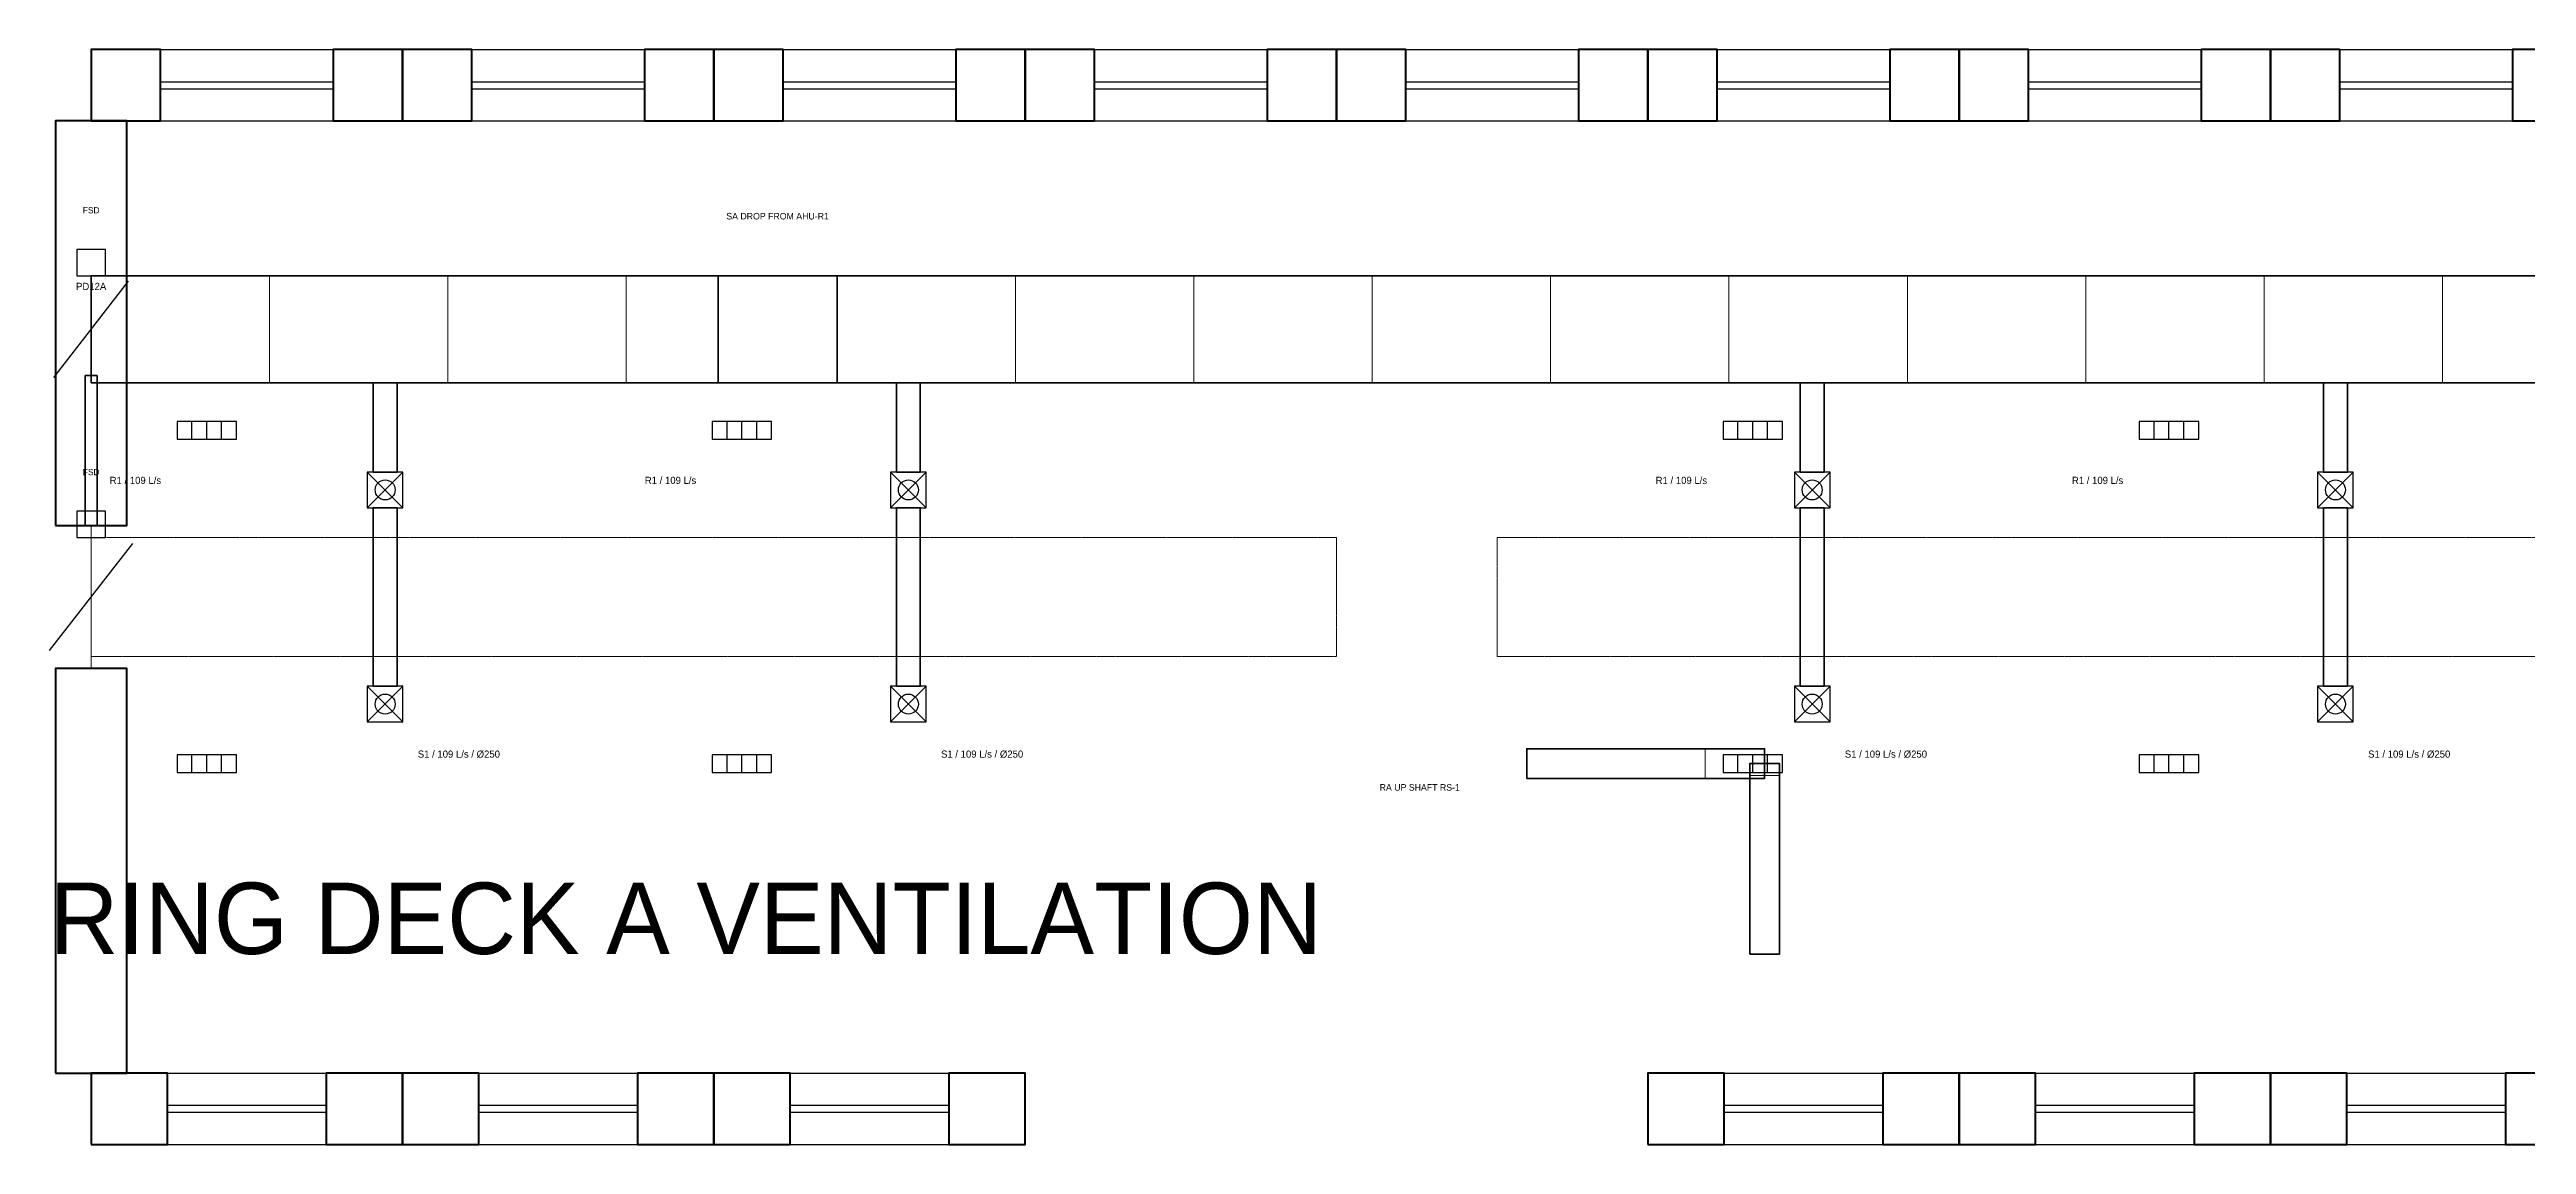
# Model space of a CAD drawing. Header units: millimetres. Extents: x 0 to 251977, y -4600 to 4600.
# Drawn here: x 0 to 20828, y -4600 to 4600 of the extents above; entities that cross this region are included whole.
import ezdxf
from ezdxf.enums import TextEntityAlignment as Align

# ---------------------------------------------------------------- set-up
doc = ezdxf.new("R2010")
doc.units = ezdxf.units.MM
doc.linetypes.add('DASHED', pattern=[1.524, 1.27, -0.254])
for name, color, linetype, lineweight in [('A-ANNO-TEXT', 7, 'CONTINUOUS', 25), ('A-DOOR-PRES', 1, 'CONTINUOUS', 35), ('A-GLAZ', 5, 'CONTINUOUS', 25), ('A-HIDN', 8, 'DASHED', 18), ('A-WALL-BHD', 7, 'CONTINUOUS', 50), ('A-WALL-PRHU', 7, 'CONTINUOUS', 70), ('M-ANNO-TEXT', 7, 'CONTINUOUS', 25), ('M-DUCT-EXHS', 6, 'CONTINUOUS', 35), ('M-DUCT-HIDN', 8, 'DASHED', 18), ('M-DUCT-JNT', 8, 'CONTINUOUS', 13), ('M-DUCT-SUPP', 5, 'CONTINUOUS', 35), ('M-HVAC-DAMP', 1, 'CONTINUOUS', 25), ('M-HVAC-DIFF', 5, 'CONTINUOUS', 25), ('M-HVAC-GRIL', 30, 'CONTINUOUS', 25)]:
    doc.layers.add(name, color=color, linetype=linetype, lineweight=lineweight)

msp = doc.modelspace()

# ---------------------------------------------------------------- linework, layer by layer
at = {"layer": 'A-DOOR-PRES'}
for p, q in [((50, 600), (650, 600)), ((50, -600), (650, -600))]:
    msp.add_line(p, q, dxfattribs=at)
msp.add_lwpolyline([(300, 600), (400, 600), (400, 1860), (300, 1860)], close=True, dxfattribs=at)
at = {"layer": 'A-GLAZ'}
for p, q in [((932, 4600), (2386, 4600)), ((3550, 4600), (5004, 4600)), ((6168, 4600), (7622, 4600)), ((8786, 4600), (10240, 4600)), ((11404, 4600), (12858, 4600)), ((14022, 4600), (15476, 4600)), ((16640, 4600), (18094, 4600)), ((19258, 4600), (20712, 4600)), ((932, 4330), (2386, 4330)), ((932, 4270), (2386, 4270)), ((3550, 4330), (5004, 4330)), ((3550, 4270), (5004, 4270)), ((6168, 4330), (7622, 4330)), ((6168, 4270), (7622, 4270)), ((8786, 4330), (10240, 4330)), ((8786, 4270), (10240, 4270)), ((11404, 4330), (12858, 4330)), ((11404, 4270), (12858, 4270)), ((14022, 4330), (15476, 4330)), ((14022, 4270), (15476, 4270)), ((16640, 4330), (18094, 4330)), ((16640, 4270), (18094, 4270)), ((19258, 4330), (20712, 4330)), ((19258, 4270), (20712, 4270)), ((932, 4000), (2386, 4000)), ((3550, 4000), (5004, 4000)), ((6168, 4000), (7622, 4000)), ((8786, 4000), (10240, 4000)), ((11404, 4000), (12858, 4000)), ((14022, 4000), (15476, 4000)), ((16640, 4000), (18094, 4000)), ((19258, 4000), (20712, 4000)), ((992, -4000), (2326, -4000)), ((3610, -4000), (4944, -4000)), ((6228, -4000), (7562, -4000)), ((14082, -4000), (15416, -4000)), ((16700, -4000), (18034, -4000)), ((19318, -4000), (20652, -4000)), ((992, -4270), (2326, -4270)), ((992, -4330), (2326, -4330)), ((3610, -4270), (4944, -4270)), ((3610, -4330), (4944, -4330)), ((6228, -4270), (7562, -4270)), ((6228, -4330), (7562, -4330)), ((14082, -4270), (15416, -4270)), ((14082, -4330), (15416, -4330)), ((16700, -4270), (18034, -4270)), ((16700, -4330), (18034, -4330)), ((19318, -4270), (20652, -4270)), ((19318, -4330), (20652, -4330)), ((992, -4600), (2326, -4600)), ((3610, -4600), (4944, -4600)), ((6228, -4600), (7562, -4600)), ((14082, -4600), (15416, -4600)), ((16700, -4600), (18034, -4600)), ((19318, -4600), (20652, -4600))]:
    msp.add_line(p, q, dxfattribs=at)
at = {"layer": 'A-HIDN'}
msp.add_line((350, -600), (350, 600), dxfattribs=at)
at = {"layer": 'A-WALL-BHD'}
for points in [[(50, 600), (650, 600), (650, 4000), (50, 4000)], [(50, -4000), (650, -4000), (650, -600), (50, -600)]]:
    msp.add_lwpolyline(points, close=True, dxfattribs=at)
at = {"layer": 'A-WALL-PRHU'}
for points in [[(350, 4000), (932, 4000), (932, 4600), (350, 4600)], [(2386, 4000), (2968, 4000), (2968, 4600), (2386, 4600)], [(2968, 4000), (3550, 4000), (3550, 4600), (2968, 4600)], [(5004, 4000), (5586, 4000), (5586, 4600), (5004, 4600)], [(5586, 4000), (6168, 4000), (6168, 4600), (5586, 4600)], [(7622, 4000), (8204, 4000), (8204, 4600), (7622, 4600)], [(8204, 4000), (8786, 4000), (8786, 4600), (8204, 4600)], [(10240, 4000), (10822, 4000), (10822, 4600), (10240, 4600)], [(10822, 4000), (11404, 4000), (11404, 4600), (10822, 4600)], [(12858, 4000), (13440, 4000), (13440, 4600), (12858, 4600)], [(13440, 4000), (14022, 4000), (14022, 4600), (13440, 4600)], [(15476, 4000), (16058, 4000), (16058, 4600), (15476, 4600)], [(16058, 4000), (16640, 4000), (16640, 4600), (16058, 4600)], [(18094, 4000), (18676, 4000), (18676, 4600), (18094, 4600)], [(18676, 4000), (19258, 4000), (19258, 4600), (18676, 4600)], [(20712, 4000), (21294, 4000), (21294, 4600), (20712, 4600)], [(350, -4600), (992, -4600), (992, -4000), (350, -4000)], [(2326, -4600), (2968, -4600), (2968, -4000), (2326, -4000)], [(2968, -4600), (3610, -4600), (3610, -4000), (2968, -4000)], [(4944, -4600), (5586, -4600), (5586, -4000), (4944, -4000)], [(5586, -4600), (6228, -4600), (6228, -4000), (5586, -4000)], [(7562, -4600), (8204, -4600), (8204, -4000), (7562, -4000)], [(13440, -4600), (14082, -4600), (14082, -4000), (13440, -4000)], [(15416, -4600), (16058, -4600), (16058, -4000), (15416, -4000)], [(16058, -4600), (16700, -4600), (16700, -4000), (16058, -4000)], [(18034, -4600), (18676, -4600), (18676, -4000), (18034, -4000)], [(18676, -4600), (19318, -4600), (19318, -4000), (18676, -4000)], [(20652, -4600), (21294, -4600), (21294, -4000), (20652, -4000)]]:
    msp.add_lwpolyline(points, close=True, dxfattribs=at)
at = {"layer": 'M-DUCT-EXHS'}
for points in [[(12422, -1525), (14422, -1525), (14422, -1275), (12422, -1275)], [(14297, -3000), (14547, -3000), (14547, -1400), (14297, -1400)]]:
    msp.add_lwpolyline(points, close=True, dxfattribs=at)
at = {"layer": 'M-DUCT-HIDN'}
for points in [[(350, -500), (10822, -500), (10822, 500), (350, 500)], [(12172, -500), (21294, -500), (21294, 500), (12172, 500)]]:
    msp.add_lwpolyline(points, close=True, dxfattribs=at)
at = {"layer": 'M-DUCT-JNT'}
for p, q in [((1850, 1800), (1850, 2700)), ((3350, 1800), (3350, 2700)), ((4850, 1800), (4850, 2700)), ((8122, 1800), (8122, 2700)), ((9622, 1800), (9622, 2700)), ((11122, 1800), (11122, 2700)), ((12622, 1800), (12622, 2700)), ((14122, 1800), (14122, 2700)), ((15622, 1800), (15622, 2700)), ((17122, 1800), (17122, 2700)), ((18622, 1800), (18622, 2700)), ((20122, 1800), (20122, 2700)), ((2722, 750), (2922, 750)), ((7122, 750), (7322, 750)), ((14722, 750), (14922, 750)), ((19122, 750), (19322, 750)), ((13922, -1525), (13922, -1275)), ((14297, -1500), (14547, -1500))]:
    msp.add_line(p, q, dxfattribs=at)
at = {"layer": 'M-DUCT-SUPP'}
for points in [[(350, 1800), (5622, 1800), (5622, 2700), (350, 2700)], [(5622, 1800), (6622, 1800), (6622, 2700), (5622, 2700)], [(6622, 1800), (21294, 1800), (21294, 2700), (6622, 2700)], [(2722, 1050), (2922, 1050), (2922, 1800), (2722, 1800)], [(7122, 1050), (7322, 1050), (7322, 1800), (7122, 1800)], [(14722, 1050), (14922, 1050), (14922, 1800), (14722, 1800)], [(19122, 1050), (19322, 1050), (19322, 1800), (19122, 1800)], [(2722, -750), (2922, -750), (2922, 750), (2722, 750)], [(7122, -750), (7322, -750), (7322, 750), (7122, 750)], [(14722, -750), (14922, -750), (14922, 750), (14722, 750)], [(19122, -750), (19322, -750), (19322, 750), (19122, 750)]]:
    msp.add_lwpolyline(points, close=True, dxfattribs=at)
at = {"layer": 'M-HVAC-DAMP'}
for p, q in [((35, 1845), (665, 2655)), ((0, -450), (700, 450))]:
    msp.add_line(p, q, dxfattribs=at)
for points in [[(230, 2700), (470, 2700), (470, 2920), (230, 2920)], [(230, 500), (470, 500), (470, 720), (230, 720)]]:
    msp.add_lwpolyline(points, close=True, dxfattribs=at)
at = {"layer": 'M-HVAC-DIFF'}
for p, q in [((2672, 750), (2972, 1050)), ((2672, 1050), (2972, 750)), ((7072, 750), (7372, 1050)), ((7072, 1050), (7372, 750)), ((14672, 750), (14972, 1050)), ((14672, 1050), (14972, 750)), ((19072, 750), (19372, 1050)), ((19072, 1050), (19372, 750)), ((2672, -1050), (2972, -750)), ((2672, -750), (2972, -1050)), ((7072, -1050), (7372, -750)), ((7072, -750), (7372, -1050)), ((14672, -1050), (14972, -750)), ((14672, -750), (14972, -1050)), ((19072, -1050), (19372, -750)), ((19072, -750), (19372, -1050))]:
    msp.add_line(p, q, dxfattribs=at)
for points in [[(2672, 750), (2972, 750), (2972, 1050), (2672, 1050)], [(7072, 750), (7372, 750), (7372, 1050), (7072, 1050)], [(14672, 750), (14972, 750), (14972, 1050), (14672, 1050)], [(19072, 750), (19372, 750), (19372, 1050), (19072, 1050)], [(2672, -1050), (2972, -1050), (2972, -750), (2672, -750)], [(7072, -1050), (7372, -1050), (7372, -750), (7072, -750)], [(14672, -1050), (14972, -1050), (14972, -750), (14672, -750)], [(19072, -1050), (19372, -1050), (19372, -750), (19072, -750)]]:
    msp.add_lwpolyline(points, close=True, dxfattribs=at)
for centre in [(2822, 900), (7222, 900), (14822, 900), (19222, 900), (2822, -900), (7222, -900), (14822, -900), (19222, -900)]:
    msp.add_circle(centre, 84, dxfattribs=at)
at = {"layer": 'M-HVAC-GRIL'}
for p, q in [((1197, 1325), (1197, 1475)), ((1322, 1325), (1322, 1475)), ((1447, 1325), (1447, 1475)), ((5697, 1325), (5697, 1475)), ((5822, 1325), (5822, 1475)), ((5947, 1325), (5947, 1475)), ((14197, 1325), (14197, 1475)), ((14322, 1325), (14322, 1475)), ((14447, 1325), (14447, 1475)), ((17697, 1325), (17697, 1475)), ((17822, 1325), (17822, 1475)), ((17947, 1325), (17947, 1475)), ((1197, -1475), (1197, -1325)), ((1322, -1475), (1322, -1325)), ((1447, -1475), (1447, -1325)), ((5697, -1475), (5697, -1325)), ((5822, -1475), (5822, -1325)), ((5947, -1475), (5947, -1325)), ((14197, -1475), (14197, -1325)), ((14322, -1475), (14322, -1325)), ((14447, -1475), (14447, -1325)), ((17697, -1475), (17697, -1325)), ((17822, -1475), (17822, -1325)), ((17947, -1475), (17947, -1325))]:
    msp.add_line(p, q, dxfattribs=at)
for points in [[(1072, 1325), (1572, 1325), (1572, 1475), (1072, 1475)], [(5572, 1325), (6072, 1325), (6072, 1475), (5572, 1475)], [(14072, 1325), (14572, 1325), (14572, 1475), (14072, 1475)], [(17572, 1325), (18072, 1325), (18072, 1475), (17572, 1475)], [(1072, -1475), (1572, -1475), (1572, -1325), (1072, -1325)], [(5572, -1475), (6072, -1475), (6072, -1325), (5572, -1325)], [(14072, -1475), (14572, -1475), (14572, -1325), (14072, -1325)], [(17572, -1475), (18072, -1475), (18072, -1325), (17572, -1325)]]:
    msp.add_lwpolyline(points, close=True, dxfattribs=at)

# ---------------------------------------------------------------- texts
at = {"layer": 'A-ANNO-TEXT'}
msp.add_text('PD12A', height=60, dxfattribs=at).set_placement((350, 2610), align=Align.MIDDLE_CENTER)
msp.add_text('RING DECK A VENTILATION', height=600, dxfattribs=at).set_placement((0, -3000))
at = {"layer": 'M-ANNO-TEXT'}
for s, height, p in [('FSD', 52.5, (350, 3250)), ('SA DROP FROM AHU-R1', 55, (6122, 3200)), ('FSD', 52.5, (350, 1050)), ('R1 / 109 L/s', 60, (722, 980)), ('R1 / 109 L/s', 60, (5222, 980)), ('R1 / 109 L/s', 60, (13722, 980)), ('R1 / 109 L/s', 60, (17222, 980)), ('S1 / 109 L/s / Ø250', 60, (3442, -1320)), ('S1 / 109 L/s / Ø250', 60, (7842, -1320)), ('S1 / 109 L/s / Ø250', 60, (15442, -1320)), ('S1 / 109 L/s / Ø250', 60, (19842, -1320)), ('RA UP SHAFT RS-1', 55, (11522, -1600))]:
    msp.add_text(s, height=height, dxfattribs=at).set_placement(p, align=Align.MIDDLE_CENTER)

doc.saveas('drawing.dxf')
